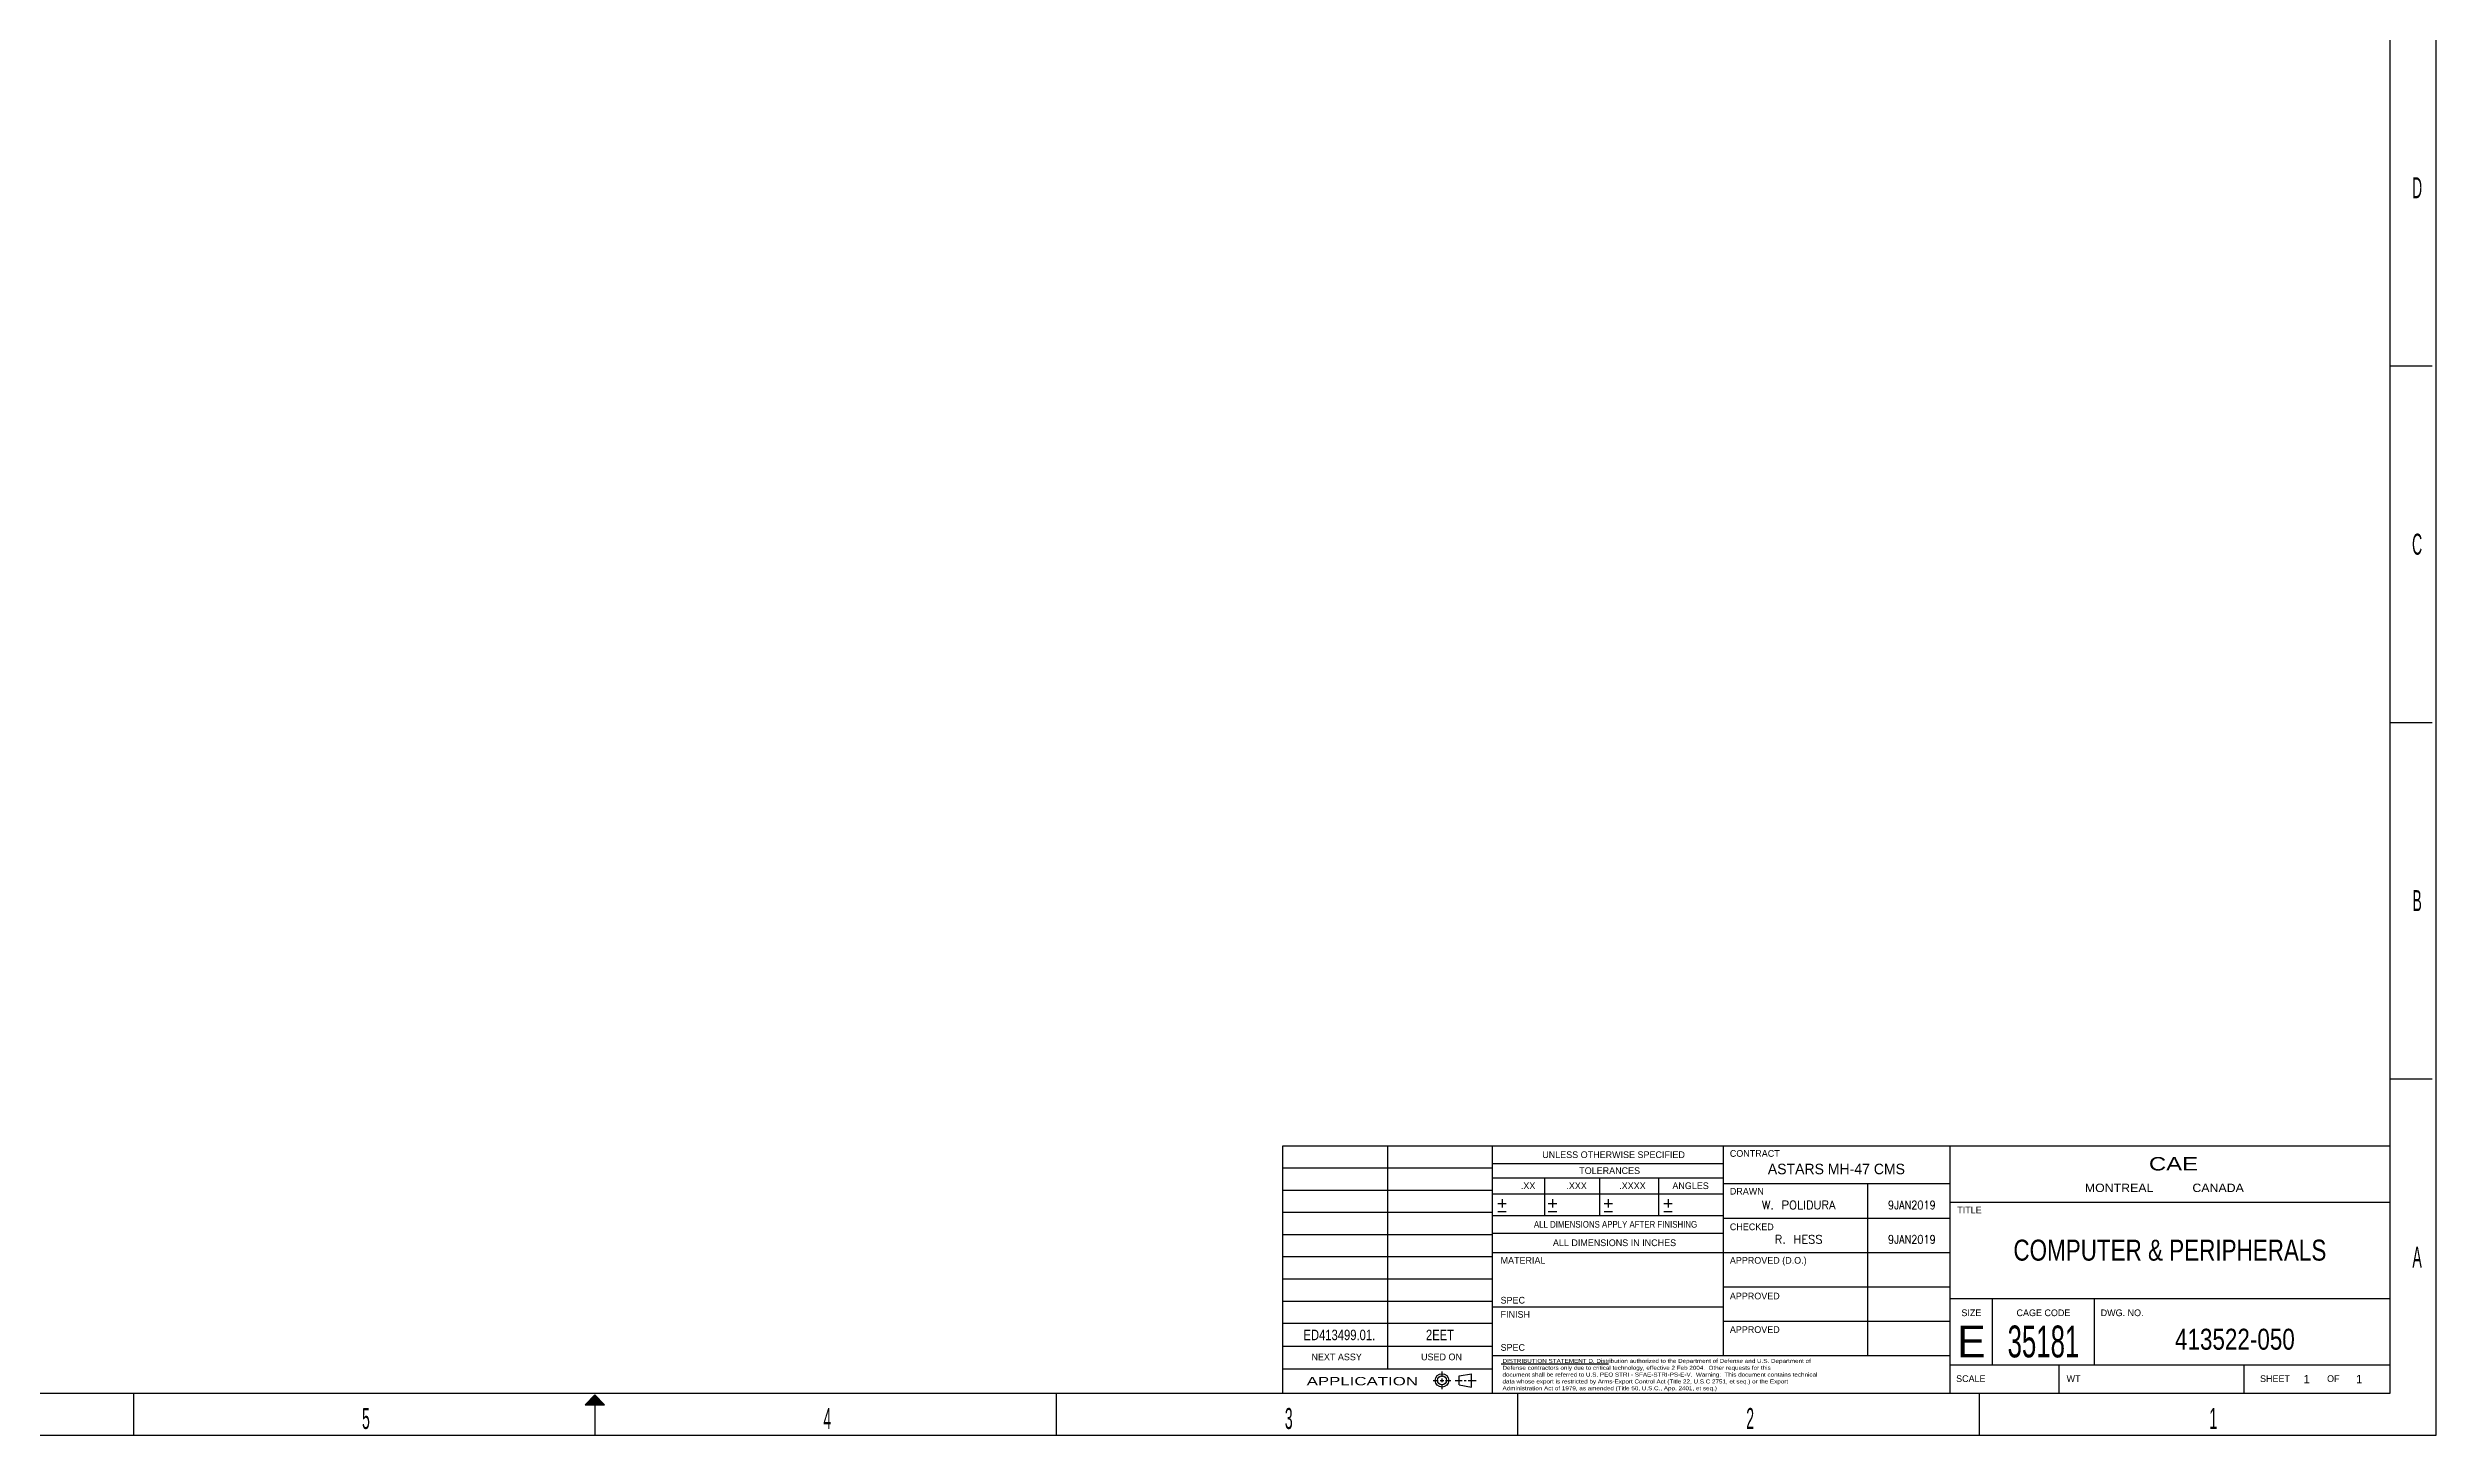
# Model space of a CAD drawing. Header units: inches. Extents: x -0.6 to 43.4, y -0.5 to 33.5.
# Drawn here: x 14.98 to 43.45, y -0.5 to 16.04 of the extents above; entities that cross this region are included whole.
import ezdxf
from ezdxf.enums import TextEntityAlignment as Align

# ---------------------------------------------------------------- set-up
doc = ezdxf.new("R2010")
doc.units = ezdxf.units.IN
doc.header["$MEASUREMENT"] = 0
doc.layers.add('Title', color=6, linetype='Continuous')
doc.styles.add('dgn000', font='dgn000.shx')
doc.styles.add('dgn001', font='dgn001.shx')
doc.styles.add('dgn050', font='dgn050.shx')
doc.styles.add('dgn175', font='dgn175.shx')
doc.styles.get("Standard").update_dxf_attribs({"font": 'txt.shx'})

# ---------------------------------------------------------------- blocks, each defined once
blk = doc.blocks.new('EFORM-W900KK-13-D-0003-0001')
at = {"layer": 'Title'}
blk.add_hatch(color=256, dxfattribs=at).paths.add_polyline_path([(21.384, -0.136), (21.5, -0.02), (21.616, -0.136)])
for p, q in [((42.9, 12.25), (43.4, 12.25)), ((42.9, 8), (43.4, 8)), ((42.9, 3.75), (43.4, 3.75)), ((30.95, 2.95), (30.95, 0.291)), ((32.2, 0), (32.2, 2.95)), ((34.955, 0.45), (34.955, 2.95)), ((37.656, 0), (37.656, 2.95)), ((32.2, 2.685), (29.7, 2.685)), ((32.2, 2.74), (34.955, 2.74)), ((32.2, 2.57), (34.955, 2.57)), ((32.821, 2.57), (32.821, 2.12)), ((33.476, 2.57), (33.476, 2.12)), ((34.178, 2.57), (34.178, 2.12)), ((32.2, 2.42), (29.7, 2.42)), ((32.2, 2.38), (34.955, 2.38)), ((32.315, 2.314), (32.315, 2.214)), ((32.916, 2.314), (32.916, 2.214)), ((33.581, 2.314), (33.581, 2.214)), ((34.293, 2.314), (34.293, 2.214)), ((34.955, 2.5), (37.656, 2.5)), ((36.671, 2.5), (36.671, 0.45)), ((37.656, 2.28), (42.9, 2.28)), ((32.2, 2.155), (29.7, 2.155)), ((32.2, 2.12), (34.955, 2.12)), ((32.265, 2.264), (32.365, 2.264)), ((32.365, 2.164), (32.265, 2.164)), ((32.866, 2.264), (32.966, 2.264)), ((32.966, 2.164), (32.866, 2.164)), ((33.531, 2.264), (33.631, 2.264)), ((33.631, 2.164), (33.531, 2.164)), ((34.243, 2.264), (34.343, 2.264)), ((34.343, 2.164), (34.243, 2.164)), ((34.955, 2.09), (37.656, 2.09)), ((32.2, 1.891), (29.7, 1.891)), ((32.2, 1.91), (34.955, 1.91)), ((32.2, 1.626), (29.7, 1.626)), ((32.2, 1.68), (37.656, 1.68)), ((32.2, 1.361), (29.7, 1.361)), ((34.955, 1.27), (37.656, 1.27)), ((32.2, 1.096), (29.7, 1.096)), ((32.2, 1.03), (34.955, 1.03)), ((34.955, 0.86), (37.656, 0.86)), ((37.656, 1.13), (42.9, 1.13)), ((38.161, 0.34), (38.161, 1.13)), ((39.374, 1.13), (39.374, 0.34)), ((32.2, 0.831), (29.7, 0.831)), ((29.7, 0.561), (32.2, 0.561)), ((29.7, 0.291), (32.2, 0.291)), ((32.2, 0.45), (37.656, 0.45)), ((32.306, 0.353), (33.584, 0.353)), ((37.656, 0.34), (42.9, 0.34)), ((38.957, 0), (38.957, 0.34)), ((41.156, 0.34), (41.156, 0)), ((16, 0), (16, -0.5)), ((27, 0), (27, -0.5)), ((31.493, 0.154), (31.555, 0.154)), ((31.577, 0.154), (31.62, 0.154)), ((31.599, 0.198), (31.599, 0.26)), ((31.599, 0.132), (31.599, 0.176)), ((31.599, 0.048), (31.599, 0.111)), ((31.642, 0.154), (31.704, 0.154)), ((31.754, 0.154), (31.839, 0.154)), ((31.805, 0.208), (31.952, 0.234)), ((31.805, 0.1), (31.805, 0.208)), ((31.805, 0.1), (31.952, 0.074)), ((31.863, 0.154), (31.887, 0.154)), ((31.91, 0.154), (32.007, 0.154)), ((31.952, 0.074), (31.952, 0.234)), ((32.5, 0), (32.5, -0.5)), ((38, 0), (38, -0.5)), ((21.5, -0.136), (21.5, -0.5))]:
    blk.add_line(p, q, dxfattribs=at)
at = {"layer": 'Title', "flags": 128}
for points in [[(-0.55, -0.5), (43.45, -0.5), (43.45, 33.5), (-0.55, 33.5), (-0.55, -0.5)], [(0, 0), (42.9, 0), (42.9, 33), (0, 33), (0, 0)], [(29.7, 0), (29.7, 2.95), (42.9, 2.95)], [(21.5, -0.02), (21.384, -0.136), (21.616, -0.136), (21.5, -0.02)]]:
    blk.add_lwpolyline(points, dxfattribs=at)
at = {"layer": 'Title'}
for radius in [0.0802, 0.0541]:
    blk.add_circle((31.599, 0.154), radius, dxfattribs=at)
for s, height, style, width, p in [('D', 0.25, 'dgn000', 0.500016, (43.222, 14.375)), ('C', 0.25, 'dgn000', 0.500016, (43.222, 10.125)), ('B', 0.25, 'dgn000', 0.500016, (43.222, 5.875)), ('CAE', 0.16, 'dgn000', 1.330983, (40.318, 2.737)), ('MONTREAL', 0.1, 'dgn000', 1.099996, (39.67, 2.45)), ('CANADA', 0.1, 'dgn000', 1.09999, (40.85, 2.45)), ('ALL DIMENSIONS APPLY AFTER FINISHING', 0.08, 'dgn000', 0.874997, (33.667, 2.015)), ('A', 0.25, 'dgn000', 0.500016, (43.222, 1.625)), ('35181', 0.38, 'dgn001', 0.605262, (38.768, 0.618)), ('APPLICATION', 0.1, 'dgn000', 1.5, (30.649, 0.145)), ('5', 0.25, 'dgn000', 0.500016, (18.772, -0.3)), ('4', 0.25, 'dgn000', 0.500016, (24.272, -0.3)), ('3', 0.25, 'dgn000', 0.500016, (29.772, -0.3)), ('2', 0.25, 'dgn000', 0.500016, (35.272, -0.3)), ('1', 0.25, 'dgn000', 0.500016, (40.793, -0.3))]:
    blk.add_text(s, height=height, dxfattribs=dict(at, style=style, width=width)).set_placement(p, align=Align.MIDDLE_CENTER)
for s, height, style, p in [('UNLESS OTHERWISE SPECIFIED', 0.08, 'dgn000', (33.644, 2.845)), ('TOLERANCES', 0.08, 'dgn000', (33.597, 2.655)), ('.XX', 0.08, 'dgn000', (32.625, 2.475)), ('.XXX', 0.08, 'dgn000', (33.203, 2.475)), ('.XXXX', 0.08, 'dgn000', (33.869, 2.475)), ('ANGLES', 0.08, 'dgn000', (34.562, 2.475)), ('D71-E001', 0.0001, 'dgn175', (35.031, 2.45)), ('ALL DIMENSIONS IN INCHES', 0.08, 'dgn000', (33.655, 1.795)), ('E', 0.38, 'dgn001', (37.909, 0.618)), ('NEXT ASSY', 0.08, 'dgn000', (30.343, 0.434)), ('USED ON', 0.08, 'dgn000', (31.593, 0.434))]:
    blk.add_text(s, height=height, dxfattribs=dict(at, style=style)).set_placement(p, align=Align.MIDDLE_CENTER)
at = {"layer": 'Title', "style": 'dgn000'}
for s, height, width, p in [('CONTRACT', 0.08, 1.000008, (35.03, 2.9)), ('CHECKED', 0.08, 1.000008, (35.03, 2.025)), ('MATERIAL', 0.08, 1.000008, (32.297, 1.625)), ('SPEC', 0.08, 1.000008, (32.297, 1.15)), ('FINISH', 0.08, 1.000008, (32.297, 0.981)), ('SPEC', 0.08, 1.000008, (32.297, 0.587)), ('DISTRIBUTION STATEMENT D. Distribution authorized to the Department of Defense and U.S. Department of', 0.0476, 1.176471, (32.32, 0.41)), ('Defense contractors only due to critical technology, effective 2 Feb 2004.  Other requests for this', 0.0476, 1.176471, (32.32, 0.328)), ('Administration Act of 1979, as amended (Title 50, U.S.C., App. 2401, et seq.)', 0.0476, 1.176471, (32.32, 0.084)), ('document shall be referred to U.S. PEO STRI - SFAE-STRI-PS-E-V.  Warning:  This document contains technical', 0.0476, 1.176471, (32.32, 0.247)), ('data whose export is restricted by Arms-Export Control Act (Title 22, U.S.C 2751, et seq.) or the Export', 0.0476, 1.176471, (32.32, 0.165))]:
    blk.add_text(s, height=height, dxfattribs=dict(at, width=width)).set_placement(p, align=Align.TOP_LEFT)
for s, p in [('DRAWN', (35.03, 2.45)), ('TITLE', (37.741, 2.225)), ('APPROVED (D.O.)', (35.03, 1.625)), ('APPROVED', (35.03, 1.2)), ('DWG. NO.', (39.45, 1)), ('APPROVED', (35.03, 0.8))]:
    blk.add_text(s, height=0.08, dxfattribs=at).set_placement(p, align=Align.TOP_LEFT)
at = {"layer": 'Title', "style": 'dgn000', "width": 1.000008}
blk.add_text('SIZE', height=0.08, dxfattribs=at).set_placement((37.909, 1), align=Align.TOP_CENTER)
at = {"layer": 'Title', "style": 'dgn000'}
blk.add_text('CAGE CODE', height=0.08, dxfattribs=at).set_placement((38.768, 1), align=Align.TOP_CENTER)
for s, width, p in [('SCALE', 1.000008, (37.727, 0.175)), ('WT', 1.000015, (39.044, 0.175)), ('SHEET', 1.000008, (41.35, 0.175)), ('OF', 1.000015, (42.149, 0.175))]:
    blk.add_text(s, height=0.08, dxfattribs=dict(at, width=width)).set_placement(p, align=Align.MIDDLE_LEFT)
blk = doc.blocks.new('EFORM-Default')
at = {"layer": 'Title'}
blk.add_blockref('EFORM-W900KK-13-D-0003-0001', (0, 0), dxfattribs=at)

msp = doc.modelspace()

# ---------------------------------------------------------------- block references
at = {"layer": 'Title'}
msp.add_blockref('EFORM-Default', (0, 0), dxfattribs=at)

# ---------------------------------------------------------------- texts
at = {"lineweight": 5, "style": 'dgn050'}
for s, height, p in [('ASTARS MH-47 CMS', 0.125, (36.3, 2.675)), ('1 ', 0.1, (41.925, 0.17)), ('1 ', 0.1, (42.55, 0.17))]:
    msp.add_text(s, height=height, dxfattribs=at).set_placement(p, align=Align.MIDDLE_CENTER)
at = {"lineweight": 5}
for s, p in [('W. POLIDURA', (35.85, 2.245)), ('R. HESS', (35.85, 1.835))]:
    msp.add_text(s, height=0.1, dxfattribs=at).set_placement(p, align=Align.MIDDLE_CENTER)
at = {"lineweight": 5, "width": 0.849999}
for p in [(37.2, 2.245), (37.2, 1.835)]:
    msp.add_text('9JAN2019', height=0.1, dxfattribs=at).set_placement(p, align=Align.MIDDLE_CENTER)
at = {"lineweight": 5, "style": 'dgn050'}
for s, height, width, p in [(' COMPUTER & PERIPHERALS ', 0.25, 0.8, (40.275, 1.707)), ('ED413499.01.', 0.125, 0.799998, (30.375, 0.696)), ('2EET', 0.125, 0.799998, (31.575, 0.696)), ('   413522-050    ', 0.25, 0.8, (41.087, 0.645))]:
    msp.add_text(s, height=height, dxfattribs=dict(at, width=width)).set_placement(p, align=Align.MIDDLE_CENTER)

doc.saveas('drawing.dxf')
